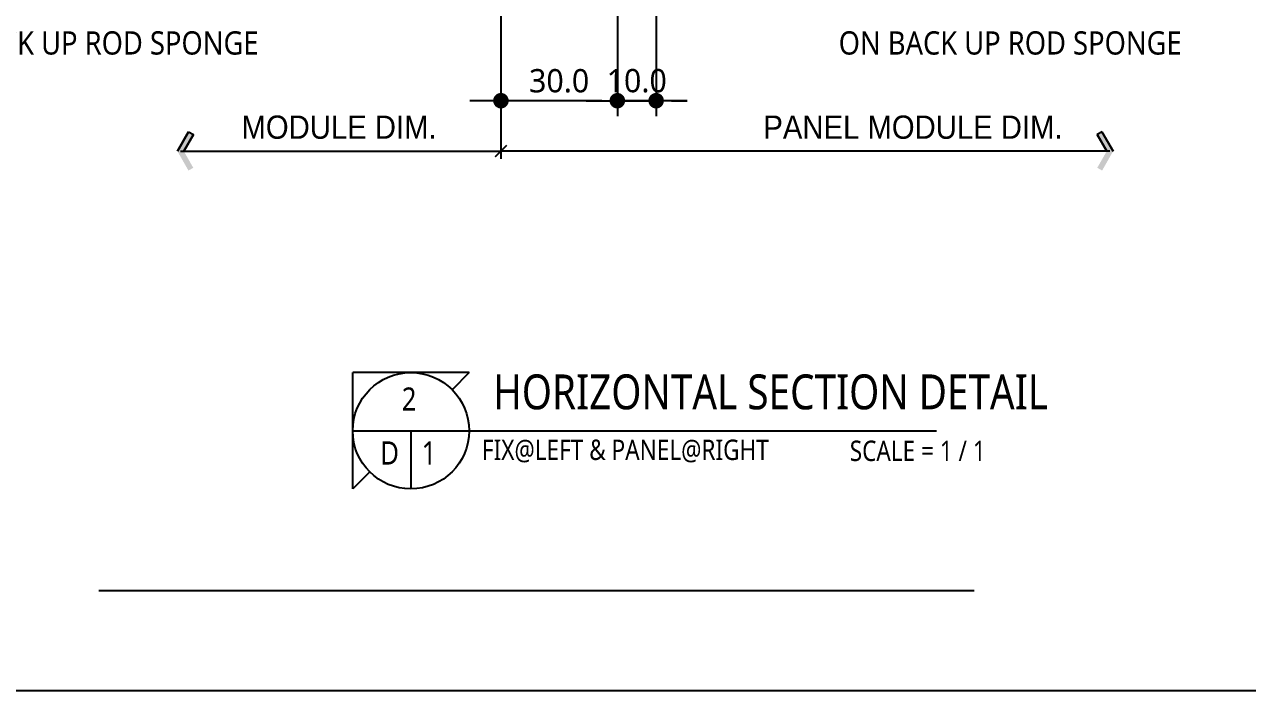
# Model space of a CAD drawing. Extents: x 93 to 3288, y 42 to 1146.
# Drawn here: x 1962.5 to 2277.7, y 72 to 243.8 of the extents above; entities that cross this region are included whole.
import ezdxf

# ---------------------------------------------------------------- set-up
doc = ezdxf.new("R2010")
doc.units = 0
doc.header["$LTSCALE"] = 200
doc.header["$MEASUREMENT"] = 0
doc.header["$PDMODE"] = 3
doc.header["$PDSIZE"] = -1
doc.layers.get('0').update_dxf_attribs({"linetype": 'CONTINUOUS'})
doc.layers.get('Defpoints').update_dxf_attribs({"color": 137, "linetype": 'CONTINUOUS'})
for name, color, linetype in [('01TEX', 3, 'CONTINUOUS'), ('3', 3, 'CONTINUOUS'), ('DIM', 7, 'CONTINUOUS'), ('FORM', 7, 'CONTINUOUS'), ('TXT', 3, 'CONTINUOUS')]:
    doc.layers.add(name, color=color, linetype=linetype)
doc.styles.add('FORM1', font='malgun.ttf', dxfattribs={"width": 0.85})
doc.styles.add('맑은고딕', font='malgun.ttf')
doc.styles.add('중앙알텍', font='malgun.ttf', dxfattribs={"width": 0.9})
doc.dimstyles.new('GAUN-4', dxfattribs={"dimscale": 4, "dimtxt": 1.5, "dimasz": 1, "dimexe": 1, "dimexo": 1, "dimgap": 0.5, "dimtad": 1, "dimdec": 1, "dimzin": 1, "dimdsep": 46, "dimlunit": 6, "dimtxsty": '맑은고딕', "dimblk": 'CJDOT', "dimcen": 0.09, "dimdle": 1, "dimclrd": 256, "dimclre": 256, "dimclrt": 3, "dimadec": 0, "dimazin": 0, "dimtfac": 1, "dimtdec": 1, "dimtix": 1, "dimtmove": 2, "dimatfit": 3, "dimfxl": 1, "dimtolj": 1, "dimtzin": 1, "dimarcsym": 0})

# ---------------------------------------------------------------- blocks, each defined once
blk = doc.blocks.new('_ArchTick')
at = {"color": 0, "linetype": 'ByBlock', "const_width": 0.15}
blk.add_lwpolyline([(-0.5, -0.5), (0.5, 0.5)], dxfattribs=at)
blk = doc.blocks.new('CJDOT')
blk.add_line((-2, 0), (2, 0))
at = {"const_width": 0.5}
blk.add_lwpolyline([(-0.25, 0, 1), (0.25, 0, 1)], format="xyb", close=True, dxfattribs=at)
blk = doc.blocks.new('*D143')
at = {"layer": 'Defpoints', "color": 0, "transparency": 16777216}
for p in [(2125.28, 298.28), (2115.28, 225.41), (2115.28, 224.13)]:
    blk.add_point(p, dxfattribs=at)
at = {"layer": 'DIM', "lineweight": -2, "transparency": 16777216}
for p, q in [((2125.28, 294.28), (2125.28, 220.13)), ((2111.28, 224.13), (2107.28, 224.13)), ((2125.28, 224.13), (2115.28, 224.13)), ((2129.28, 224.13), (2133.28, 224.13)), ((2115.28, 221.41), (2115.28, 220.13))]:
    blk.add_line(p, q, dxfattribs=at)
at = {"layer": 'DIM', "lineweight": -2, "transparency": 16777216, "xscale": 4, "yscale": 4, "zscale": 4}
blk.add_blockref('CJDOT', (2115.28, 224.13), dxfattribs=at)
at = {"layer": 'DIM', "lineweight": -2, "transparency": 16777216, "xscale": 4, "yscale": 4, "zscale": 4, "rotation": 180}
blk.add_blockref('CJDOT', (2125.28, 224.13), dxfattribs=at)
at = {"layer": 'DIM', "color": 3, "transparency": 16777216, "insert": (2120.28, 229.25), "char_height": 6, "attachment_point": 5, "style": '맑은고딕'}
blk.add_mtext('\\A1;10.0', dxfattribs=at)
blk = doc.blocks.new('*D144')
at = {"layer": 'Defpoints', "color": 0, "transparency": 16777216}
for p in [(2115.28, 296.78), (2085.28, 266.78), (2085.28, 224.13)]:
    blk.add_point(p, dxfattribs=at)
at = {"layer": 'DIM', "lineweight": -2, "transparency": 16777216}
for p, q in [((2115.28, 292.78), (2115.28, 220.13)), ((2085.28, 262.78), (2085.28, 220.13)), ((2111.28, 224.13), (2089.28, 224.13))]:
    blk.add_line(p, q, dxfattribs=at)
at = {"layer": 'DIM', "lineweight": -2, "transparency": 16777216, "xscale": 4, "yscale": 4, "zscale": 4, "rotation": 180}
blk.add_blockref('CJDOT', (2085.28, 224.13), dxfattribs=at)
at = {"layer": 'DIM', "lineweight": -2, "transparency": 16777216, "xscale": 4, "yscale": 4, "zscale": 4}
blk.add_blockref('CJDOT', (2115.28, 224.13), dxfattribs=at)
at = {"layer": 'DIM', "color": 3, "transparency": 16777216, "insert": (2100.28, 229.23), "char_height": 6, "attachment_point": 5, "style": '맑은고딕'}
blk.add_mtext('\\A1;30.0', dxfattribs=at)

msp = doc.modelspace()

# ---------------------------------------------------------------- hatches: boundary and pattern name
at = {"layer": 'DIM'}
for points in [[(2003.54, 211.13), (2006.04, 215.4), (2004.8, 216.13), (2001.89, 211.13), (2004.74, 206.12), (2005.99, 206.83)], [(2241.42, 211.13), (2238.92, 215.4), (2240.16, 216.13), (2243.07, 211.13), (2240.22, 206.12), (2238.97, 206.83)]]:
    msp.add_hatch(color=256, dxfattribs=at).paths.add_polyline_path(points)

# ---------------------------------------------------------------- linework, layer by layer
at = {"color": 3, "ltscale": 2}
msp.add_line((2085.28, 224.13), (2085.28, 209.13), dxfattribs=at)
at = {"color": 3}
for p in [(2002.71, 211.13), (2242.25, 211.13)]:
    msp.add_line(p, (2085.28, 211.13), dxfattribs=at)
at = {"layer": '01TEX'}
msp.add_line((1981.61, 97.8), (2207.28, 97.8), dxfattribs=at)
at = {"layer": '3'}
msp.add_line((1775, 72), (3149, 72), dxfattribs=at)
at = {"layer": 'DIM', "color": 20}
for p, q in [((2004.8, 216.13), (2001.89, 211.13)), ((2001.89, 211.13), (2004.74, 216.09)), ((2003.54, 211.13), (2006.04, 215.4)), ((2006.04, 215.4), (2003.54, 211.13)), ((2004.74, 216.09), (2006.04, 215.4)), ((2240.22, 216.09), (2238.92, 215.4)), ((2241.42, 211.13), (2238.92, 215.4)), ((2238.92, 215.4), (2241.42, 211.13)), ((2240.16, 216.13), (2243.07, 211.13)), ((2243.07, 211.13), (2240.22, 216.09))]:
    msp.add_line(p, q, dxfattribs=at)
at = {"layer": 'FORM'}
for p, q in [((2077.08, 154), (2047.08, 154)), ((2047.08, 124), (2047.08, 154)), ((2077.08, 154), (2072.69, 149.6)), ((2047.08, 139), (2197.53, 139)), ((2062.08, 139), (2062.08, 124)), ((2051.47, 128.39), (2047.08, 124))]:
    msp.add_line(p, q, dxfattribs=at)
msp.add_circle((2062.08, 139), 15, dxfattribs=at)

# ---------------------------------------------------------------- block references
at = {"color": 3, "ltscale": 2, "xscale": 3, "yscale": 3, "zscale": 3, "rotation": 180}
msp.add_blockref('_ArchTick', (2085.28, 211.13), dxfattribs=at)

# ---------------------------------------------------------------- texts
at = {"layer": '01TEX', "style": 'FORM1', "width": 0.85}
for s, height, p in [('HORIZONTAL SECTION DETAIL', 9, (2083.27, 144.53)), ('FIX@LEFT & PANEL@RIGHT', 5.25, (2080.38, 131.47)), ('SCALE = 1 / 1', 5.25, (2175.18, 131.21))]:
    msp.add_text(s, height=height, dxfattribs=at).set_placement(p)
at = {"layer": 'FORM', "color": 0, "style": 'FORM1', "width": 0.85}
for s, p in [('2', (2059.71, 144.17)), ('D', (2054.16, 130.27, 0)), ('1', (2064.84, 130.27, 0))]:
    msp.add_text(s, height=6, dxfattribs=at).set_placement(p)
at = {"layer": 'TXT', "style": '중앙알텍', "width": 0.9}
for p in [(1934.41, 236.03, 0), (2172.32, 236.03, 0)]:
    msp.add_text('ON BACK UP ROD SPONGE', height=6, dxfattribs=at).set_placement(p)
at = {"layer": 'TXT', "char_height": 6, "width": 98.0257, "attachment_point": 5, "style": '중앙알텍'}
for s, insert in [('{\\fArial|b0|i0|c0|p34;MODULE DIM.}', (2043.56, 217.27, 0)), ('{\\fArial|b0|i0|c0|p34;PANEL MODULE DIM.}', (2191.47, 217.27, 0))]:
    msp.add_mtext(s, dxfattribs=dict(at, insert=insert))

# ---------------------------------------------------------------- dimensions: what is measured, and where the dimension line sits
at = {"layer": 'DIM'}
for base, p1, p2, picture, middle in [((2085.28, 224.13), (2115.28, 296.78), (2085.28, 266.78), '*D144', (2100.28, 229.23)), ((2115.28, 224.13), (2125.28, 298.28), (2115.28, 225.41), '*D143', (2120.28, 229.25))]:
    dim = msp.add_linear_dim(base=base, p1=p1, p2=p2, dimstyle='GAUN-4', dxfattribs=at)
    dim.commit()
    dim.dimension.update_dxf_attribs({"geometry": picture, "text_midpoint": middle})

doc.saveas('drawing.dxf')
